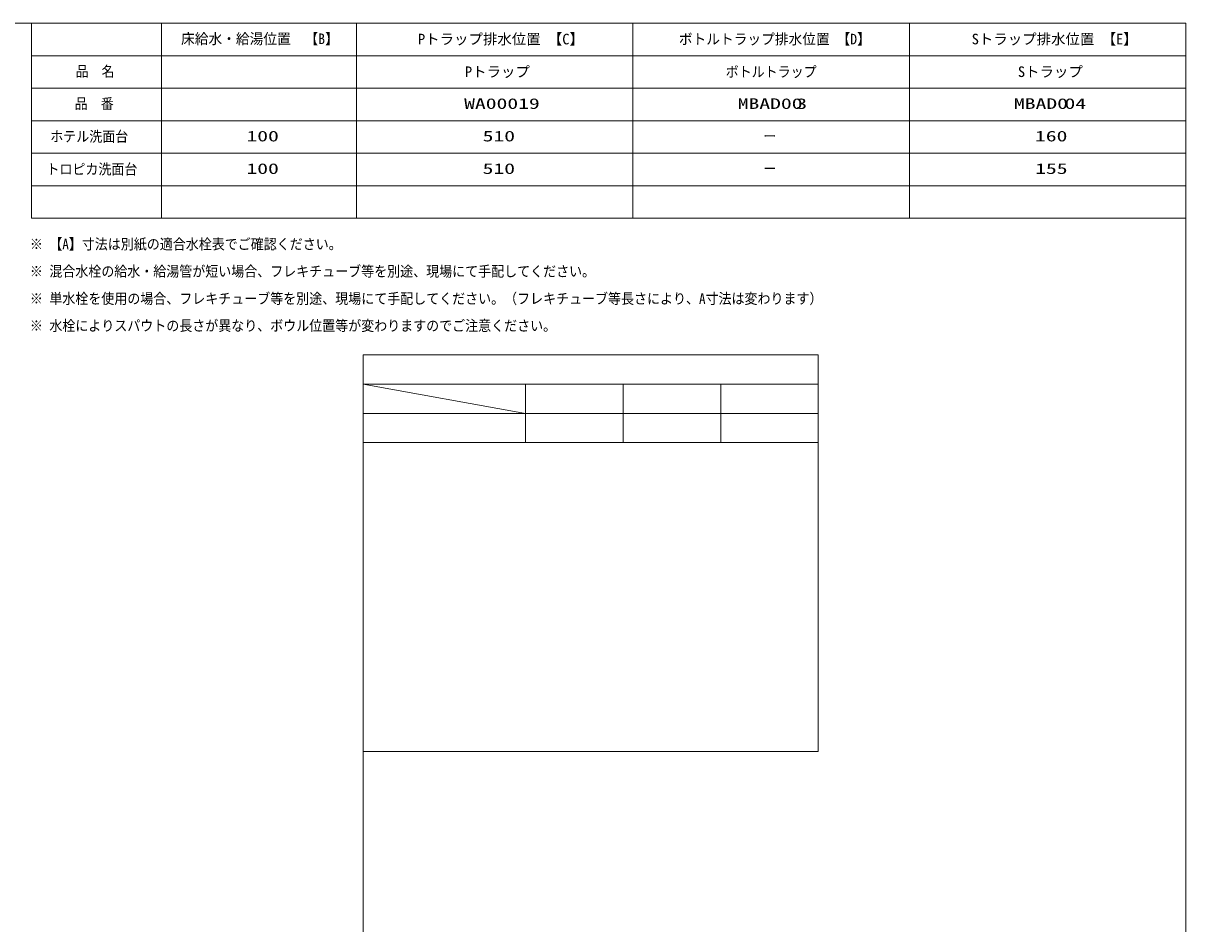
# Model space of a CAD drawing. Units: millimetres, scale not verified. Extents: x -6062 to 6062, y -3045 to 3045.
# Drawn here: x -1362 to 2212, y 0 to 2770 of the extents above; entities that cross this region are included whole.
import ezdxf
from ezdxf.enums import TextEntityAlignment as Align

# ---------------------------------------------------------------- set-up
doc = ezdxf.new("R2010")
doc.units = ezdxf.units.MM
doc.header["$LTSCALE"] = 20
doc.layers.add('0-0_1図面枠', color=7, linetype='Continuous', lineweight=9)
doc.styles.add('ＭＳ ゴシック', font='')
doc.styles.get('ＭＳ ゴシック').set_extended_font_data('MS Gothic')

# ---------------------------------------------------------------- blocks, each defined once
blk = doc.blocks.new('グループ-2')
at = {"layer": '0-0_1図面枠'}
blk.add_lwpolyline([(-80000, 55400), (80000, 55400), (80000, -55400), (-80000, -55400)], close=True, dxfattribs=at)
blk = doc.blocks.new('図面枠')
at = {"layer": '0-0_1図面枠'}
blk.add_blockref('グループ-2', (0, 0), dxfattribs=at)
blk = doc.blocks.new('グループ-4')
at = {"layer": '0-0_1図面枠'}
for p, q in [((17000, 55400), (17000, 43400)), ((29000, 55400), (29000, 43400)), ((46000, 55400), (46000, 43400)), ((63000, 55400), (63000, 43400)), ((9000, 53400), (80000, 53400)), ((9000, 51400), (80000, 51400)), ((9000, 49400), (80000, 49400)), ((9000, 47400), (80000, 47400)), ((9000, 45400), (80000, 45400))]:
    blk.add_line(p, q, dxfattribs=at)
blk.add_lwpolyline([(9000, 55400), (80000, 55400), (80000, 43400), (9000, 43400)], close=True, dxfattribs=at)
blk = doc.blocks.new('グループ-5')
at = {"layer": '0-0_1図面枠'}
blk.add_blockref('グループ-4', (0, 0), dxfattribs=at)
at = {"layer": '0-0_1図面枠', "style": 'ＭＳ ゴシック'}
for s, width, p in [('床給水・給湯位置\u3000【B】', 0.95, (18206.1, 53923.4)), ('ボトルトラップ排水位置 【D】', 0.95, (48822.3, 53906.1)), ('品\u3000名', 0.9, (11720.4, 51921.3)), ('品\u3000番', 0.9, (11666.6, 49930.8)), ('ホテル洗面台', 0.9, (10161, 47917.3)), ('トロピカ洗面台', 0.9, (9928.2, 45905.8))]:
    blk.add_text(s, height=650.9, dxfattribs=dict(at, width=width)).set_placement(p, align=Align.BOTTOM_LEFT)
for s, p in [('Pトラップ排水位置 【C】', (32777.2, 53906.1)), ('Sトラップ排水位置 【E】', (66834.7, 53906.1))]:
    blk.add_text(s, height=650.9, dxfattribs=at).set_placement(p, align=Align.BOTTOM_LEFT)

msp = doc.modelspace()

# ---------------------------------------------------------------- linework, layer by layer
at = {"layer": '0-0_1図面枠'}
for p, q in [((-317.5, 1750), (-317.5, -2420)), ((1082.5, 1660), (-317.5, 1660)), ((-317.5, 1660), (182.5, 1570)), ((182.5, 1480), (182.5, 1660)), ((482.5, 1480), (482.5, 1660)), ((782.5, 1480), (782.5, 1660)), ((-317.5, 1570), (1082.5, 1570))]:
    msp.add_line(p, q, dxfattribs=at)
for points in [[(-317.5, 1750), (1082.5, 1750), (1082.5, 1480), (-317.5, 1480)], [(-317.5, 1480), (1082.5, 1480), (1082.5, 530), (-317.5, 530)]]:
    msp.add_lwpolyline(points, close=True, dxfattribs=at)

# ---------------------------------------------------------------- block references
at = {"layer": '0-0_1図面枠', "xscale": 0.05, "yscale": 0.05}
for name in ['図面枠', 'グループ-5']:
    msp.add_blockref(name, (-1787.5, 0), dxfattribs=at)

# ---------------------------------------------------------------- texts
at = {"layer": '0-0_1図面枠', "style": 'ＭＳ ゴシック'}
for s, p in [('Pトラップ', (-4.25, 2594.82)), ('Sトラップ', (1696.22, 2594.82))]:
    msp.add_text(s, height=32.55, dxfattribs=at).set_placement(p, align=Align.BOTTOM_LEFT)
for s, width, p in [('ボトルトラップ', 0.9, (797.61, 2594.82)), ('WA00019', 1.5, (-6.62, 2496.74)), ('MBAD00', 1.5, (834.72, 2496.74)), ('3', 1.5, (1014.74, 2496.74)), ('MBAD0', 1.5, (1684.23, 2496.74)), ('04', 1.5, (1839.66, 2496.74)), ('100', 1.5, (-676.11, 2396.74)), ('510', 1.5, (50.22, 2396.74)), ('160', 1.5, (1748.89, 2396.74)), ('ー', 0.9, (913.77, 2396.83)), ('100', 1.5, (-676.11, 2296.74)), ('510', 1.5, (50.22, 2296.74)), ('ー', 0.9, (913.77, 2296.83)), ('155', 1.5, (1749.28, 2296.74)), ('※ 【A】寸法は別紙の適合水栓表でご確認ください。', 0.9, (-1342.1, 2064.66)), ('※ 混合水栓の給水・給湯管が短い場合、フレキチューブ等を別途、現場にて手配してください。', 0.9, (-1342.1, 1980.96)), ('※ 単水栓を使用の場合、フレキチューブ等を別途、現場にて手配してください。（フレキチューブ等長さにより、A寸法は変わります）', 0.9, (-1342.1, 1897.03)), ('※ 水栓によりスパウトの長さが異なり、ボウル位置等が変わりますのでご注意ください。', 0.9, (-1342.1, 1813.71))]:
    msp.add_text(s, height=32.55, dxfattribs=dict(at, width=width)).set_placement(p, align=Align.BOTTOM_LEFT)

doc.saveas('drawing.dxf')
